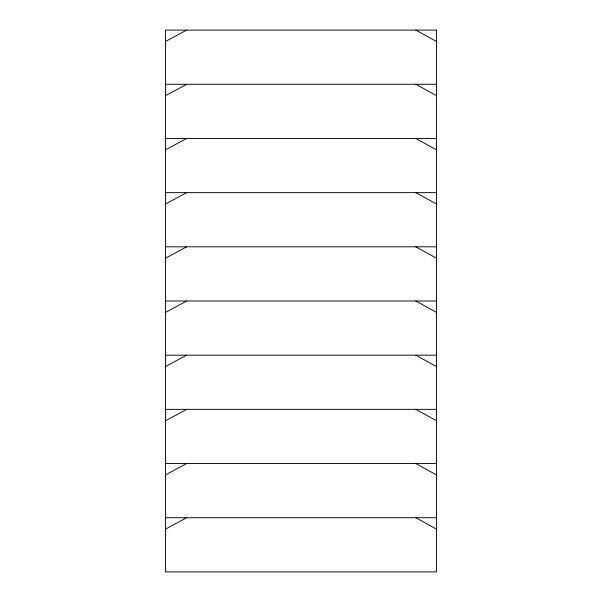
<?xml version="1.0" encoding="UTF-8"?>
<svg xmlns="http://www.w3.org/2000/svg" width="602" height="602" viewBox="0 0 602 602"><rect width="100%" height="100%" fill="white"/><g stroke="black" fill="none" stroke-linecap="round" stroke-linejoin="round"><path stroke-width="0.9" d="M165.55 41.478L186.665 30.1M165.55 95.658L186.665 84.28M165.55 149.838L186.665 138.46M165.55 204.018L186.665 192.64M165.55 258.198L186.665 246.82M165.55 312.378L186.665 301M165.55 366.558L186.665 355.18M165.55 420.738L186.665 409.36M165.55 474.918L186.665 463.54M165.55 529.098L186.665 517.72M165.55 84.28L436.45 84.28M165.55 138.46L436.45 138.46M165.55 192.64L436.45 192.64M165.55 246.82L436.45 246.82M165.55 301L436.45 301M165.55 355.18L436.45 355.18M165.55 409.36L436.45 409.36M165.55 463.54L436.45 463.54M165.55 517.72L436.45 517.72M415.801 30.1L436.45 41.478M415.801 84.28L436.45 95.658M415.801 138.46L436.45 149.838M415.801 192.64L436.45 204.018M415.801 246.82L436.45 258.198M415.801 301L436.45 312.378M415.801 355.18L436.45 366.558M415.801 409.36L436.45 420.738M415.801 463.54L436.45 474.918M415.801 517.72L436.45 529.098M436.45 30.1L165.55 30.1L165.55 571.9L436.45 571.9L436.45 30.1"/></g></svg>
